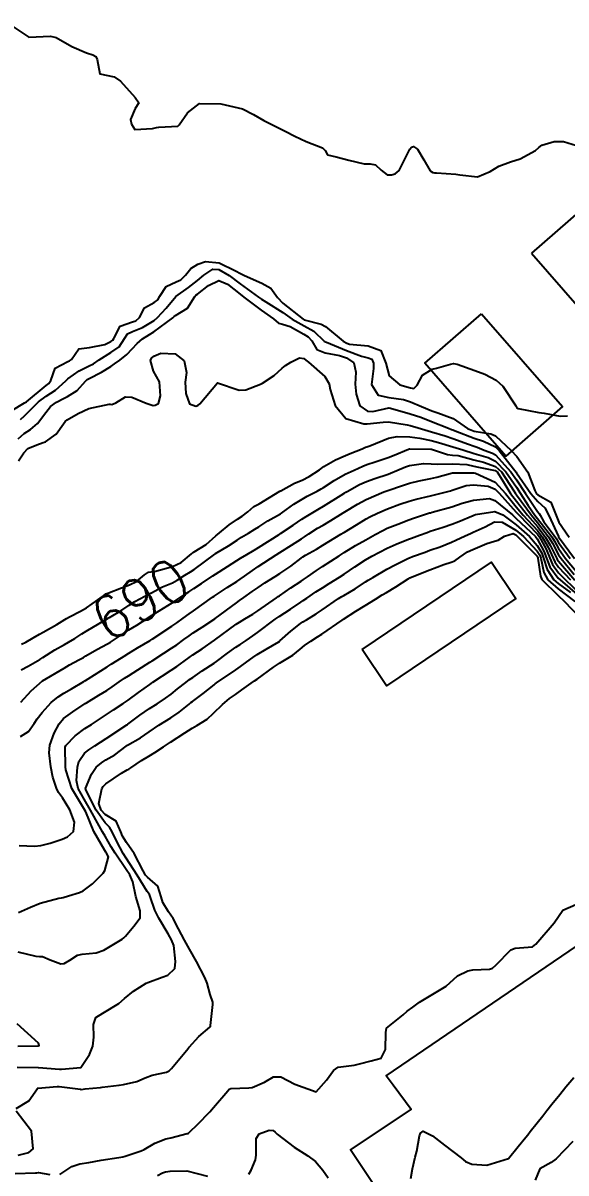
# Model space of a CAD drawing. Header units: metres. Extents: x 298520 to 308411, y 7433745 to 7450750.
# Drawn here: x 300711.7 to 300762.4, y 7443958.8 to 7444066.1 of the extents above; entities that cross this region are included whole.
import ezdxf
from ezdxf.enums import TextEntityAlignment as Align

# ---------------------------------------------------------------- set-up
doc = ezdxf.new("R2010")
doc.units = ezdxf.units.M
doc.header["$LTSCALE"] = 10
for name, color, linetype in [('Cotas', 45, 'Continuous'), ('Curvas de Nivel 1m', 11, 'Continuous'), ('Curvas de Nivel 5m', 15, 'Continuous'), ('Edificações', 30, 'Continuous')]:
    doc.layers.add(name, color=color, linetype=linetype)
doc.styles.add('Style-STANDARD', font='STANDARD.shx')

msp = doc.modelspace()

# ---------------------------------------------------------------- linework, layer by layer
at = {"layer": 'Curvas de Nivel 1m', "flags": 128}
for points, elevation in [([(300710.26, 7444066.05), (300712.24, 7444064.73), (300714.24, 7444064.83), (300714.78, 7444064.69), (300716.23, 7444063.85), (300717.6, 7444063.28), (300718.22, 7444063.08), (300718.49, 7444062.93), (300718.61, 7444062.65), (300718.87, 7444061.32), (300720.2, 7444061.03), (300720.8, 7444060.62), (300722.17, 7444059.09), (300722.5, 7444058.6), (300722.16, 7444058.09), (300721.71, 7444057.05), (300721.81, 7444056.61), (300722.14, 7444056.13), (300723.76, 7444056.21), (300724.14, 7444056.3), (300724.38, 7444056.33), (300726.14, 7444056.44), (300726.21, 7444056.49), (300726.27, 7444056.56), (300727.04, 7444057.66), (300728.16, 7444058.54), (300730.16, 7444058.51), (300732.16, 7444058.04), (300733.21, 7444057.53), (300734.15, 7444056.96), (300735.15, 7444056.45), (300736.14, 7444055.97), (300737.07, 7444055.49), (300738.12, 7444055.01), (300739.65, 7444054.4), (300739.89, 7444054.17), (300740.11, 7444053.77), (300740.93, 7444053.56), (300742.1, 7444053.26), (300743.53, 7444052.93), (300744.1, 7444052.91), (300744.6, 7444052.84), (300745.13, 7444052.33), (300745.66, 7444051.9), (300746.09, 7444051.9), (300746.41, 7444052), (300746.79, 7444052.31), (300747.24, 7444053.17), (300747.78, 7444054.3), (300747.94, 7444054.48), (300748.12, 7444054.53), (300748.49, 7444054.29), (300749.1, 7444053.29), (300749.68, 7444052.28), (300749.93, 7444052.11), (300750.09, 7444052.07), (300750.29, 7444052.07), (300752.09, 7444051.96), (300752.45, 7444051.89), (300754.09, 7444051.71), (300755.3, 7444052.21), (300756.1, 7444052.71), (300757.19, 7444053.1), (300758.1, 7444053.38), (300759.51, 7444054.16), (300759.83, 7444054.44), (300760.12, 7444054.67), (300761.27, 7444055), (300762.13, 7444055), (300763.74, 7444054.49)], 684), ([(300711.47, 7444029.08), (300711.82, 7444029.41), (300713.14, 7444030.71), (300713.84, 7444031.26), (300714.73, 7444031.8), (300715.69, 7444032.68), (300715.77, 7444032.77), (300715.86, 7444032.86), (300716.93, 7444033.61), (300717.87, 7444034.07), (300718.26, 7444034.27), (300718.8, 7444034.65), (300719.89, 7444035.31), (300720.67, 7444035.85), (300721.17, 7444036.62), (300721.45, 7444037.07), (300721.91, 7444037.29), (300722.85, 7444037.67), (300723.92, 7444038.32), (300724.24, 7444038.59), (300725.04, 7444039.47), (300725.94, 7444040.56), (300727.12, 7444041.39), (300727.97, 7444042.03), (300728.57, 7444042.53), (300729.41, 7444043.09), (300729.98, 7444043.06), (300730.93, 7444042.5), (300731.97, 7444041.72), (300733.68, 7444040.47), (300733.95, 7444040.29), (300734.36, 7444040.05), (300735.93, 7444039.06), (300736.82, 7444038.43), (300737.92, 7444037.8), (300738.82, 7444037.32), (300739.81, 7444036.39), (300739.85, 7444036.34), (300739.9, 7444036.32), (300740, 7444036.29), (300741.89, 7444035.5), (300743.28, 7444034.97), (300743.89, 7444034.83), (300744.24, 7444034.7), (300744.39, 7444034.34), (300744.39, 7444033.83), (300744.21, 7444032.34), (300744.85, 7444031.34), (300745.84, 7444031.14), (300747.21, 7444030.93), (300747.84, 7444030.73), (300748.89, 7444030.29), (300749.83, 7444029.89), (300750.39, 7444029.71), (300751.82, 7444029.17), (300753.16, 7444028.24), (300753.8, 7444027.98), (300755.34, 7444027.75), (300755.8, 7444027.55), (300757.25, 7444026.19), (300757.78, 7444025.62), (300758.81, 7444024.17), (300759.45, 7444022.45), (300759.61, 7444022.16), (300759.73, 7444022.05), (300760.94, 7444021.36), (300761.45, 7444020.13), (300761.7, 7444019.52), (300762.67, 7444018.12)], 686), ([(300711.24, 7444027.29), (300711.8, 7444027.78), (300712.39, 7444028.13), (300713.05, 7444028.71), (300713.82, 7444029.74), (300714.25, 7444030.28), (300714.81, 7444030.69), (300715.48, 7444031.04), (300715.84, 7444031.23), (300716.73, 7444031.79), (300717.52, 7444032.66), (300717.69, 7444032.82), (300717.86, 7444032.91), (300719.02, 7444033.49), (300719.87, 7444034.03), (300720.24, 7444034.26), (300720.74, 7444034.62), (300721.37, 7444035.13), (300721.89, 7444035.67), (300722.33, 7444036.17), (300722.84, 7444036.6), (300723.5, 7444037), (300723.91, 7444037.25), (300725.67, 7444038.56), (300725.8, 7444038.69), (300725.93, 7444038.78), (300727.03, 7444039.46), (300727.72, 7444040.54), (300727.83, 7444040.66), (300727.96, 7444040.76), (300729, 7444041.56), (300729.97, 7444042.05), (300730.77, 7444041.69), (300731.96, 7444040.78), (300732.31, 7444040.49), (300733.93, 7444039.27), (300735.06, 7444038.45), (300735.53, 7444038.05), (300735.92, 7444037.96), (300736.61, 7444037.74), (300737.91, 7444037.04), (300738.3, 7444036.8), (300738.63, 7444036.41), (300739.11, 7444035.62), (300739.89, 7444035.28), (300741.22, 7444035.05), (300741.89, 7444034.82), (300742.57, 7444034.36), (300742.74, 7444033.49), (300742.7, 7444032.36), (300742.78, 7444031.43), (300743.11, 7444030.36), (300743.83, 7444029.85), (300744.35, 7444029.82), (300745.83, 7444030.16), (300746, 7444030.15), (300747.82, 7444029.61), (300748.83, 7444029.28), (300749.81, 7444028.9), (300751.39, 7444028.26), (300751.69, 7444028.14), (300751.8, 7444028.11), (300752.03, 7444028.01), (300753.79, 7444027.34), (300754.65, 7444027.07), (300755.79, 7444026.53), (300756.14, 7444026.2), (300757.48, 7444024.47), (300757.72, 7444024.18), (300757.76, 7444024.12), (300759.09, 7444022.17), (300759.73, 7444021.44), (300760.4, 7444020.83), (300760.77, 7444020.14), (300761.66, 7444018.16), (300761.68, 7444018.13), (300763.17, 7444016.11)], 687), ([(300711.27, 7444025.23), (300711.78, 7444025.97), (300712.14, 7444026.36), (300712.99, 7444026.72), (300713.58, 7444026.92), (300713.79, 7444027), (300714.79, 7444027.7), (300715.48, 7444028.68), (300715.61, 7444028.88), (300715.82, 7444029.05), (300716.85, 7444029.64), (300717.83, 7444030.09), (300719.72, 7444030.52), (300719.83, 7444030.51), (300719.97, 7444030.49), (300720.36, 7444030.62), (300721.26, 7444031.19), (300721.84, 7444031.15), (300723.17, 7444030.6), (300723.83, 7444030.38), (300724.01, 7444030.41), (300724.34, 7444030.58), (300724.53, 7444031.27), (300724.43, 7444032.58), (300723.87, 7444033.59), (300723.58, 7444034.59), (300723.68, 7444034.8), (300723.89, 7444034.98), (300724.56, 7444035.25), (300725.89, 7444035.21), (300726.73, 7444034.55), (300726.95, 7444033.46), (300726.81, 7444032.55), (300726.9, 7444031.5), (300727.22, 7444030.55), (300727.83, 7444030.32), (300727.99, 7444030.38), (300728.2, 7444030.53), (300729.85, 7444032.51), (300731.85, 7444031.81), (300732.48, 7444031.85), (300733.85, 7444032.38), (300734.05, 7444032.47), (300735.13, 7444033.19), (300735.87, 7444033.85), (300736.2, 7444034.11), (300736.68, 7444034.43), (300737.48, 7444034.83), (300737.89, 7444034.77), (300738.09, 7444034.62), (300738.34, 7444034.41), (300739.86, 7444033.09), (300740.25, 7444032.39), (300740.36, 7444031.88), (300740.82, 7444030.38), (300741.82, 7444029.18), (300743.49, 7444028.67), (300743.81, 7444028.66), (300745.31, 7444028.82), (300745.81, 7444028.85), (300747.53, 7444028.58), (300747.81, 7444028.51), (300748.56, 7444028.29), (300749.8, 7444027.94), (300751.08, 7444027.55), (300751.79, 7444027.31), (300753.25, 7444026.78), (300753.79, 7444026.59), (300754.06, 7444026.5), (300754.74, 7444026.22), (300755.52, 7444025.94), (300755.78, 7444025.77), (300757.21, 7444024.19), (300757.75, 7444023.46), (300758.6, 7444022.17), (300759.72, 7444020.5), (300759.86, 7444020.3), (300759.94, 7444020.16), (300760.3, 7444019.55), (300761.36, 7444018.13), (300761.48, 7444017.94), (300761.68, 7444017.6), (300762.76, 7444016.12)], 688), ([(300711.56, 7444008.13), (300711.96, 7444008.33), (300712.63, 7444008.72), (300713.23, 7444009.06), (300713.58, 7444009.24), (300714.84, 7444009.95), (300715.59, 7444010.42), (300715.75, 7444010.52), (300716.03, 7444010.68), (300717.05, 7444011.21), (300717.6, 7444011.51), (300719.19, 7444012.64), (300719.43, 7444012.82), (300719.62, 7444012.89), (300720.87, 7444013.37), (300721.63, 7444013.66), (300722.27, 7444013.97), (300723.02, 7444014.6), (300723.41, 7444014.83), (300723.65, 7444014.86), (300723.95, 7444014.89), (300725.65, 7444015.36), (300726.46, 7444015.75), (300727.4, 7444016.54), (300727.54, 7444016.67), (300727.67, 7444016.73), (300728.78, 7444017.42), (300729.69, 7444018.24), (300729.84, 7444018.36), (300730.02, 7444018.51), (300730.93, 7444019.26), (300731.7, 7444019.78), (300732.14, 7444020.05), (300732.66, 7444020.48), (300733.24, 7444020.96), (300733.72, 7444021.22), (300735.67, 7444022.38), (300735.73, 7444022.42), (300735.76, 7444022.44), (300737.04, 7444023.13), (300737.75, 7444023.42), (300738.41, 7444023.75), (300739.36, 7444024.4), (300739.77, 7444024.68), (300740.84, 7444025.31), (300741.78, 7444025.73), (300742.23, 7444025.92), (300743.34, 7444026.35), (300743.65, 7444026.49), (300743.78, 7444026.54), (300744.06, 7444026.62), (300745.79, 7444027.33), (300746.61, 7444027.5), (300747.79, 7444027.47), (300748.73, 7444027.35), (300749.79, 7444027.12), (300750.45, 7444026.93), (300751.79, 7444026.54), (300752.73, 7444026.24), (300753.78, 7444025.91), (300755.09, 7444025.53), (300755.77, 7444025.18), (300756.75, 7444024.19), (300757.74, 7444022.76), (300758.12, 7444022.18), (300758.84, 7444021.05), (300759.47, 7444020.16), (300759.71, 7444019.86), (300761.04, 7444018.14), (300761.29, 7444017.74), (300761.67, 7444017.06), (300762.33, 7444016.12), (300763.65, 7444014.54)], 689), ([(300711.46, 7443999.53), (300712.2, 7443999.99), (300712.72, 7444000.72), (300713.02, 7444001.17), (300713.48, 7444001.76), (300714.33, 7444002.7), (300714.96, 7444003.23), (300715.51, 7444003.56), (300716.22, 7444003.97), (300717.37, 7444004.66), (300717.47, 7444004.72), (300717.52, 7444004.75), (300717.78, 7444004.91), (300719.54, 7444006.03), (300719.91, 7444006.26), (300720.49, 7444006.62), (300721.14, 7444007.02), (300721.55, 7444007.28), (300722.38, 7444007.79), (300723.57, 7444008.47), (300723.64, 7444008.52), (300723.75, 7444008.59), (300725.59, 7444009.81), (300726.03, 7444010.12), (300726.64, 7444010.55), (300727.19, 7444010.95), (300727.6, 7444011.24), (300729.38, 7444012.51), (300729.52, 7444012.61), (300729.62, 7444012.67), (300730.73, 7444013.4), (300731.64, 7444013.97), (300731.94, 7444014.18), (300732.35, 7444014.48), (300733.11, 7444015.01), (300733.65, 7444015.36), (300735.31, 7444016.45), (300735.67, 7444016.68), (300736.74, 7444017.36), (300737.68, 7444017.96), (300737.96, 7444018.14), (300738.36, 7444018.41), (300739.16, 7444018.93), (300739.7, 7444019.24), (300740.43, 7444019.66), (300741.58, 7444020.37), (300741.71, 7444020.46), (300742.91, 7444021.17), (300743.73, 7444021.62), (300745.36, 7444022.33), (300745.63, 7444022.43), (300745.73, 7444022.45), (300747.12, 7444022.93), (300747.75, 7444023.14), (300748.67, 7444023.37), (300749.75, 7444023.58), (300750.32, 7444023.71), (300751.76, 7444024.11), (300751.89, 7444024.12), (300753.76, 7444024.1), (300753.91, 7444024.08), (300755.75, 7444023.23), (300756.71, 7444022.19), (300757.72, 7444020.93), (300758.38, 7444020.17), (300759.69, 7444018.74), (300760.14, 7444018.15), (300760.7, 7444017.17), (300761.17, 7444016.14), (300761.32, 7444015.8), (300761.65, 7444015.32), (300762.78, 7444014.12)], 692), ([(300711.49, 7444002.73), (300712.45, 7444003.78), (300713.52, 7444004.71), (300715.54, 7444005.89), (300716.02, 7444006.19), (300716.89, 7444006.67), (300717.32, 7444006.89), (300717.55, 7444007.03), (300718.57, 7444007.63), (300719.57, 7444008.16), (300719.86, 7444008.33), (300720.31, 7444008.62), (300721.06, 7444009.13), (300721.58, 7444009.45), (300722.3, 7444009.89), (300723.36, 7444010.59), (300723.5, 7444010.69), (300723.59, 7444010.74), (300724, 7444010.98), (300725.61, 7444011.97), (300725.96, 7444012.21), (300726.45, 7444012.55), (300727.15, 7444013.01), (300727.62, 7444013.31), (300728.36, 7444013.8), (300729.4, 7444014.51), (300729.64, 7444014.67), (300730.78, 7444015.37), (300731.66, 7444015.92), (300732, 7444016.14), (300732.57, 7444016.48), (300733.25, 7444016.89), (300733.67, 7444017.14), (300735.58, 7444018.34), (300735.68, 7444018.41), (300735.7, 7444018.42), (300735.73, 7444018.44), (300736.89, 7444019.23), (300737.7, 7444019.77), (300738.1, 7444020.02), (300738.74, 7444020.41), (300739.35, 7444020.77), (300739.72, 7444020.99), (300741.38, 7444022.02), (300741.73, 7444022.24), (300741.81, 7444022.29), (300741.94, 7444022.37), (300743.08, 7444023.02), (300743.75, 7444023.31), (300744.51, 7444023.58), (300745.76, 7444023.98), (300746, 7444024.07), (300746.57, 7444024.31), (300747.4, 7444024.67), (300747.77, 7444024.78), (300749.07, 7444024.99), (300749.77, 7444024.95), (300750.4, 7444024.9), (300751.77, 7444024.93), (300753.12, 7444024.88), (300753.77, 7444024.74), (300754.19, 7444024.64), (300755.76, 7444024.33), (300755.93, 7444024.2), (300756.25, 7444023.7), (300757.2, 7444022.19), (300757.73, 7444021.47), (300758.77, 7444020.17), (300759.7, 7444019.1), (300760.43, 7444018.15), (300760.9, 7444017.36), (300761.5, 7444016.13), (300761.55, 7444016.02), (300761.66, 7444015.87), (300763.19, 7444014.11)], 691), ([(300711.34, 7443989.36), (300712.76, 7443989.3), (300713.34, 7443989.34), (300714.21, 7443989.56), (300715.35, 7443989.95), (300715.85, 7443990.17), (300716.4, 7443990.67), (300716.49, 7443991.54), (300716.06, 7443992.67), (300715.39, 7443993.79), (300715.01, 7443994.29), (300714.81, 7443994.69), (300714.46, 7443995.74), (300714.3, 7443996.7), (300714.14, 7443998), (300714.18, 7443998.7), (300714.61, 7443999.84), (300715.05, 7444000.69), (300715.48, 7444001.19), (300716.33, 7444001.83), (300717.49, 7444002.59), (300717.6, 7444002.66), (300718.78, 7444003.37), (300719.51, 7444003.82), (300720, 7444004.14), (300720.67, 7444004.62), (300721.17, 7444004.97), (300721.53, 7444005.19), (300722.4, 7444005.74), (300723.54, 7444006.45), (300723.75, 7444006.59), (300724.84, 7444007.28), (300725.56, 7444007.75), (300726.05, 7444008.08), (300726.71, 7444008.55), (300727.21, 7444008.91), (300727.58, 7444009.17), (300728.4, 7444009.72), (300729.59, 7444010.5), (300729.62, 7444010.52), (300731.61, 7444011.99), (300731.9, 7444012.19), (300732.31, 7444012.48), (300733.07, 7444013.03), (300733.63, 7444013.42), (300734.26, 7444013.84), (300735.21, 7444014.45), (300735.65, 7444014.72), (300736.67, 7444015.41), (300737.66, 7444016.15), (300737.81, 7444016.27), (300738.06, 7444016.42), (300739.07, 7444017), (300739.67, 7444017.37), (300741.34, 7444018.38), (300741.56, 7444018.5), (300741.69, 7444018.58), (300742.81, 7444019.25), (300743.7, 7444019.8), (300744.06, 7444019.99), (300744.77, 7444020.33), (300745.72, 7444020.74), (300746.86, 7444021.17), (300747.72, 7444021.46), (300748.37, 7444021.65), (300749.73, 7444021.97), (300750.96, 7444022.26), (300751.57, 7444022.42), (300751.74, 7444022.48), (300753.06, 7444022.92), (300753.74, 7444022.98), (300755.09, 7444022.87), (300755.74, 7444022.59), (300756.14, 7444022.2), (300757.72, 7444020.43), (300757.95, 7444020.18), (300759.69, 7444018.4), (300759.87, 7444018.16), (300760.51, 7444016.98), (300760.86, 7444016.14), (300761.09, 7444015.57), (300761.65, 7444014.78), (300762.32, 7444014.12), (300763.62, 7444012.89)], 693), ([(300711.27, 7443983.12), (300712.4, 7443983.59), (300713.28, 7443983.98), (300715.03, 7443984.43), (300715.28, 7443984.48), (300715.44, 7443984.52), (300715.94, 7443984.67), (300716.97, 7443984.98), (300717.29, 7443985.13), (300718.16, 7443985.79), (300719.04, 7443986.64), (300719.16, 7443986.78), (300719.31, 7443987.01), (300719.67, 7443988.29), (300719.49, 7443988.64), (300719.43, 7443988.73), (300719.34, 7443988.89), (300718.3, 7443990.65), (300717.54, 7443992.49), (300717.46, 7443992.66), (300717.38, 7443992.79), (300716.25, 7443994.67), (300715.69, 7443996.4), (300715.66, 7443996.68), (300715.62, 7443998.51), (300715.67, 7443998.68), (300716.56, 7443999.57), (300717.47, 7444000.26), (300718.08, 7444000.65), (300719.48, 7444001.57), (300720.12, 7444002), (300721.05, 7444002.61), (300721.32, 7444002.79), (300721.5, 7444002.92), (300722.47, 7444003.63), (300723.52, 7444004.38), (300723.64, 7444004.47), (300723.82, 7444004.59), (300725.53, 7444005.7), (300726.04, 7444006.05), (300726.72, 7444006.55), (300727.2, 7444006.89), (300727.55, 7444007.12), (300728.4, 7444007.69), (300729.57, 7444008.5), (300731.59, 7444009.98), (300731.89, 7444010.19), (300732.4, 7444010.48), (300733.15, 7444010.92), (300733.6, 7444011.23), (300735.34, 7444012.44), (300735.5, 7444012.56), (300735.62, 7444012.63), (300736.67, 7444013.38), (300737.64, 7444014.01), (300737.88, 7444014.17), (300738.24, 7444014.41), (300739.07, 7444014.99), (300739.65, 7444015.38), (300741.19, 7444016.38), (300741.67, 7444016.68), (300742.71, 7444017.32), (300743.68, 7444017.87), (300744.54, 7444018.34), (300745.28, 7444018.73), (300745.69, 7444018.93), (300746.68, 7444019.33), (300747.7, 7444019.72), (300748.13, 7444019.87), (300749.36, 7444020.28), (300749.63, 7444020.37), (300749.71, 7444020.39), (300749.86, 7444020.43), (300751.72, 7444020.94), (300752.68, 7444021.28), (300753.73, 7444021.57), (300755.22, 7444021.7), (300755.73, 7444021.51), (300757.36, 7444020.18), (300757.71, 7444019.86), (300759.53, 7444018.16), (300759.68, 7444017.95), (300760.31, 7444016.8), (300760.56, 7444016.15), (300760.85, 7444015.34), (300761.64, 7444014.27), (300761.81, 7444014.13), (300763.62, 7444012.58)], 694), ([(300711.15, 7443968.67), (300713.09, 7443968.66), (300713.15, 7443968.65), (300715.09, 7443968.5), (300715.27, 7443968.5), (300717.09, 7443968.66), (300717.88, 7443969.87), (300718.22, 7443970.65), (300718.31, 7443971.47), (300718.26, 7443972.65), (300718.48, 7443973.31), (300719.15, 7443973.72), (300720.64, 7443974.62), (300721.17, 7443975.08), (300721.99, 7443975.78), (300723.18, 7443976.52), (300723.34, 7443976.59), (300724.68, 7443977.07), (300725.19, 7443977.26), (300725.87, 7443977.88), (300725.92, 7443978.55), (300725.76, 7443980.02), (300725.56, 7443980.56), (300725.24, 7443981.12), (300724.37, 7443982.57), (300724, 7443983.31), (300723.57, 7443984.59), (300723.48, 7443984.78), (300723.29, 7443985.07), (300722.34, 7443986.6), (300721.33, 7443988.17), (300721.05, 7443988.61), (300720.44, 7443989.72), (300720.02, 7443990.63), (300719.77, 7443991.05), (300719.36, 7443991.46), (300718.51, 7443992.65), (300717.58, 7443994.48), (300717.53, 7443994.66), (300718.07, 7443996), (300718.53, 7443996.65), (300719, 7443997.07), (300719.43, 7443997.35), (300720.25, 7443997.82), (300721.32, 7443998.61), (300721.45, 7443998.7), (300722.65, 7443999.41), (300723.47, 7443999.96), (300724.36, 7444000.58), (300725.48, 7444001.26), (300726.26, 7444001.78), (300727.2, 7444002.54), (300727.36, 7444002.68), (300727.5, 7444002.79), (300728.5, 7444003.54), (300729.52, 7444004.35), (300729.62, 7444004.42), (300729.75, 7444004.52), (300731.54, 7444005.74), (300731.98, 7444006.05), (300732.57, 7444006.48), (300733.14, 7444006.88), (300733.55, 7444007.15), (300734.37, 7444007.65), (300735.57, 7444008.36), (300735.62, 7444008.39), (300735.67, 7444008.44), (300736.67, 7444009.34), (300737.59, 7444010.06), (300737.81, 7444010.2), (300738.16, 7444010.41), (300739.05, 7444010.95), (300739.6, 7444011.33), (300741.14, 7444012.38), (300741.43, 7444012.56), (300741.62, 7444012.67), (300742.69, 7444013.29), (300743.64, 7444013.93), (300743.89, 7444014.1), (300744.33, 7444014.34), (300745.65, 7444015.11), (300746.42, 7444015.54), (300747.66, 7444016.15), (300747.77, 7444016.19), (300748.05, 7444016.3), (300749.23, 7444016.72), (300749.67, 7444016.88), (300750.63, 7444017.22), (300751.68, 7444017.63), (300752.09, 7444017.83), (300752.95, 7444018.24), (300753.46, 7444018.46), (300753.69, 7444018.56), (300754.83, 7444019.08), (300755.7, 7444019.53), (300756.41, 7444019.49), (300757.69, 7444018.77), (300758.4, 7444018.17), (300759.67, 7444016.81), (300759.93, 7444016.42), (300760.01, 7444016.15), (300760.3, 7444014.8), (300760.67, 7444014.14), (300761.63, 7444013.28), (300763.18, 7444012.11)], 696), ([(300711.04, 7443964.84), (300712.22, 7443965.55), (300713.03, 7443966.71), (300713.05, 7443966.73), (300713.06, 7443966.73), (300714.87, 7443966.88), (300715.07, 7443966.87), (300716.79, 7443966.66), (300717.06, 7443966.62), (300717.11, 7443966.61), (300717.5, 7443966.66), (300718.91, 7443966.79), (300719.07, 7443966.81), (300720.67, 7443967.02), (300721.07, 7443967.07), (300722.32, 7443967.35), (300723.08, 7443967.69), (300723.73, 7443967.93), (300725.09, 7443968.23), (300725.32, 7443968.34), (300725.55, 7443968.56), (300727.11, 7443970.44), (300727.16, 7443970.5), (300727.19, 7443970.54), (300728.1, 7443971.56), (300729.14, 7443972.42), (300729.19, 7443972.47), (300729.19, 7443972.52), (300729.19, 7443972.56), (300729.42, 7443974.52), (300729.39, 7443974.74), (300729.17, 7443975.46), (300728.88, 7443976.52), (300728.67, 7443977.04), (300727.89, 7443978.53), (300727.22, 7443979.7), (300726.76, 7443980.54), (300726.21, 7443981.59), (300725.69, 7443982.56), (300725.27, 7443983.17), (300724.75, 7443984.04), (300724.59, 7443984.57), (300724.27, 7443985.56), (300723.3, 7443986.4), (300723.13, 7443986.59), (300722.9, 7443987), (300722.05, 7443988.6), (300721.34, 7443989.62), (300720.97, 7443990.23), (300720.83, 7443990.62), (300720.37, 7443991.63), (300719.37, 7443992.24), (300718.99, 7443992.64), (300718.77, 7443993.26), (300719.06, 7443994.64), (300719.18, 7443994.86), (300719.41, 7443995.11), (300720.89, 7443996.09), (300721.42, 7443996.4), (300721.55, 7443996.48), (300721.75, 7443996.61), (300722.75, 7443997.28), (300723.44, 7443997.69), (300724, 7443998.03), (300724.81, 7443998.57), (300725.46, 7443999), (300726.78, 7443999.86), (300727.47, 7444000.29), (300727.92, 7444000.54), (300728.88, 7444001.13), (300729.48, 7444001.68), (300730.31, 7444002.51), (300730.95, 7444003.05), (300731.51, 7444003.45), (300732.12, 7444003.88), (300732.97, 7444004.48), (300733.29, 7444004.71), (300733.53, 7444004.87), (300735.07, 7444005.98), (300735.54, 7444006.29), (300735.63, 7444006.35), (300735.78, 7444006.44), (300736.87, 7444007.11), (300737.56, 7444007.67), (300737.97, 7444008.01), (300738.55, 7444008.41), (300739.18, 7444008.8), (300739.58, 7444009.06), (300741.46, 7444010.37), (300741.59, 7444010.46), (300742.76, 7444011.2), (300743.61, 7444011.72), (300744.6, 7444012.34), (300745.22, 7444012.72), (300745.62, 7444012.96), (300746.47, 7444013.47), (300747.64, 7444014.22), (300747.7, 7444014.25), (300747.8, 7444014.3), (300749.09, 7444014.85), (300749.65, 7444015.07), (300750.95, 7444015.56), (300751.66, 7444015.77), (300752, 7444015.9), (300752.46, 7444016.24), (300753.17, 7444016.73), (300753.67, 7444016.97), (300754.97, 7444017.51), (300755.68, 7444017.72), (300756.04, 7444017.84), (300756.64, 7444018.19), (300757.43, 7444018.44), (300757.69, 7444018.32), (300757.85, 7444018.18), (300759.66, 7444016.33), (300759.73, 7444016.23), (300759.75, 7444016.16), (300759.97, 7444014.48), (300760.12, 7444014.15), (300761.62, 7444012.68), (300762.23, 7444012.12), (300763.6, 7444010.69)], 697), ([(300715.14, 7443958.68), (300716.23, 7443959.42), (300716.98, 7443959.68), (300717.83, 7443959.81), (300718.99, 7443960.02), (300720.64, 7443960.27), (300720.99, 7443960.33), (300721.21, 7443960.39), (300721.89, 7443960.6), (300722.71, 7443960.88), (300723, 7443961.02), (300723.99, 7443961.6), (300725.01, 7443962), (300725.48, 7443962.1), (300727.02, 7443962.49), (300727.06, 7443962.5), (300727.12, 7443962.54), (300728.1, 7443963.46), (300729.04, 7443964.43), (300729.12, 7443964.52), (300729.47, 7443964.94), (300730.82, 7443966.49), (300730.93, 7443966.62), (300731.07, 7443966.7), (300732.77, 7443966.77), (300733.07, 7443966.8), (300734.23, 7443967.3), (300735.08, 7443967.78), (300735.74, 7443967.78), (300737.07, 7443967.09), (300739.06, 7443966.4), (300740.01, 7443967.46), (300740.68, 7443968.38), (300741.1, 7443968.68), (300742.6, 7443968.86), (300743.1, 7443969), (300744.17, 7443969.27), (300745.1, 7443969.52), (300745.51, 7443970.32), (300745.54, 7443971.92), (300745.62, 7443972.32), (300747.16, 7443973.57), (300747.55, 7443973.91), (300748.07, 7443974.29), (300748.69, 7443974.76), (300749.17, 7443975.03), (300751.18, 7443976.25), (300752.23, 7443977.21), (300753.2, 7443977.67), (300753.68, 7443977.76), (300755.21, 7443977.82), (300755.5, 7443977.92), (300755.81, 7443978.2), (300757.23, 7443979.63), (300757.62, 7443979.79), (300759.23, 7443979.91), (300759.56, 7443980.16), (300761.25, 7443982.13), (300762.07, 7443983.33), (300763.28, 7443983.84)], 698), ([(300747.88, 7443958.29), (300748.05, 7443959.22), (300748.28, 7443960.29), (300748.43, 7443960.86), (300748.69, 7443962.28), (300748.77, 7443962.54), (300749.03, 7443962.73), (300749.89, 7443962.27), (300751.01, 7443961.41), (300752.59, 7443960.24), (300752.81, 7443960.05), (300752.99, 7443959.89), (300753.57, 7443959.64), (300754.99, 7443959.55), (300756.99, 7443960.18), (300757.89, 7443961.29), (300758.61, 7443962.16), (300758.79, 7443962.39), (300759.03, 7443962.69), (300759.68, 7443963.51), (300760.19, 7443964.15), (300760.57, 7443964.63), (300761.05, 7443965.23), (300761.78, 7443966.13), (300762.35, 7443966.84), (300763.09, 7443967.73)], 699), ([(300711.25, 7443960.47), (300712.24, 7443960.72), (300712.65, 7443961.06), (300712.47, 7443962.72), (300711.04, 7443964.58)], 697), ([(300732.75, 7443958.7), (300732.98, 7443959.09), (300733.39, 7443960.06), (300733.45, 7443960.47), (300733.45, 7443962.03), (300733.72, 7443962.46), (300734.66, 7443962.82), (300735.03, 7443962.77), (300735.21, 7443962.63), (300735.42, 7443962.44), (300737, 7443961.23), (300738.28, 7443960.41), (300738.99, 7443959.89), (300739.67, 7443959.08), (300740.18, 7443958.38)], 699), ([(300763.01, 7443961.75), (300761.46, 7443960.13), (300760.99, 7443959.79), (300759.93, 7443959.2), (300759.49, 7443958.15)], 699), ([(300710.97, 7443958.77), (300712.87, 7443958.82), (300712.97, 7443958.84), (300713.12, 7443958.86), (300714.2, 7443958.69)], 698), ([(300724.25, 7443958.58), (300724.71, 7443958.84), (300724.98, 7443958.93), (300725.41, 7443959), (300726.98, 7443959.01), (300728.91, 7443958.52)], 699)]:
    msp.add_lwpolyline(points, dxfattribs=dict(at, elevation=elevation))
at = {"layer": 'Curvas de Nivel 5m', "flags": 128}
for points, elevation in [([(300710.65, 7444029.92), (300711.83, 7444030.62), (300712.01, 7444030.73), (300713.85, 7444032.25), (300714.11, 7444032.44), (300714.28, 7444032.7), (300714.68, 7444033.88), (300715.88, 7444034.48), (300716.02, 7444034.54), (300716.21, 7444034.68), (300716.9, 7444035.66), (300717.89, 7444035.8), (300719.33, 7444036.07), (300719.9, 7444036.35), (300720.06, 7444036.47), (300720.15, 7444036.63), (300720.75, 7444037.78), (300721.92, 7444038.2), (300722.23, 7444038.29), (300722.55, 7444038.6), (300723.04, 7444039.5), (300723.94, 7444039.99), (300724.28, 7444040.25), (300724.47, 7444040.57), (300725.04, 7444041.49), (300725.97, 7444041.9), (300726.41, 7444042.11), (300726.86, 7444042.55), (300727.36, 7444043.17), (300727.99, 7444043.56), (300728.71, 7444043.81), (300729.99, 7444043.7), (300731.53, 7444042.94), (300731.98, 7444042.68), (300732.35, 7444042.49), (300733.97, 7444041.8), (300734.83, 7444041.33), (300735.43, 7444040.45), (300735.94, 7444039.91), (300737.84, 7444038.42), (300737.92, 7444038.38), (300739.5, 7444037.98), (300739.92, 7444037.75), (300741.56, 7444036.37), (300741.9, 7444036.19), (300742.16, 7444036.11), (300743.9, 7444035.96), (300745.08, 7444035.52), (300745.56, 7444034.32), (300745.87, 7444033.14), (300746.85, 7444032.31), (300747.85, 7444032.02), (300748.16, 7444031.98), (300748.46, 7444032.29), (300748.96, 7444033.2), (300749.88, 7444033.78), (300750.27, 7444033.88), (300751.59, 7444034.25), (300751.88, 7444034.3), (300752.22, 7444034.25), (300753.87, 7444033.64), (300754.78, 7444033.3), (300755.86, 7444032.74), (300756.46, 7444032.19), (300757.67, 7444030.35), (300757.77, 7444030.18), (300757.83, 7444030.12), (300757.91, 7444030.1), (300759.83, 7444029.73), (300760.32, 7444029.66), (300761.82, 7444029.4), (300762.52, 7444029.43)], 685), ([(300711.53, 7444005.72), (300712.18, 7444006.08), (300713.27, 7444006.71), (300713.44, 7444006.81), (300713.55, 7444006.88), (300714.66, 7444007.59), (300715.56, 7444008.09), (300715.94, 7444008.3), (300716.53, 7444008.67), (300717.17, 7444009.08), (300717.58, 7444009.33), (300719.34, 7444010.38), (300719.59, 7444010.53), (300719.65, 7444010.57), (300719.76, 7444010.63), (300720.91, 7444011.3), (300721.6, 7444011.76), (300722.11, 7444012.1), (300723.07, 7444012.6), (300723.43, 7444012.77), (300723.62, 7444012.88), (300724.71, 7444013.49), (300725.63, 7444013.86), (300726.09, 7444014.1), (300726.79, 7444014.55), (300727.32, 7444014.87), (300727.65, 7444015.09), (300729.59, 7444016.51), (300729.63, 7444016.55), (300729.66, 7444016.57), (300730.88, 7444017.29), (300731.68, 7444017.84), (300732.07, 7444018.1), (300732.72, 7444018.48), (300733.32, 7444018.84), (300733.69, 7444019.08), (300734.54, 7444019.62), (300735.71, 7444020.28), (300735.81, 7444020.34), (300735.95, 7444020.44), (300736.97, 7444021.17), (300737.73, 7444021.64), (300738.22, 7444021.92), (300739.14, 7444022.41), (300739.53, 7444022.61), (300739.74, 7444022.75), (300740.73, 7444023.39), (300741.76, 7444023.97), (300742.02, 7444024.1), (300742.58, 7444024.36), (300743.39, 7444024.73), (300743.77, 7444024.87), (300744.56, 7444025.12), (300745.78, 7444025.54), (300746.34, 7444025.75), (300747.66, 7444026.3), (300747.75, 7444026.33), (300747.78, 7444026.34), (300749.75, 7444026.32), (300749.78, 7444026.31), (300749.81, 7444026.3), (300749.89, 7444026.28), (300751.32, 7444025.8), (300751.78, 7444025.76), (300752.31, 7444025.71), (300753.77, 7444025.32), (300754.65, 7444025.09), (300755.77, 7444024.7), (300756.33, 7444024.19), (300757.49, 7444022.43), (300757.65, 7444022.18), (300757.73, 7444022.06), (300759.13, 7444020.17), (300759.7, 7444019.47), (300760.73, 7444018.14), (300761.09, 7444017.55), (300761.67, 7444016.47), (300761.9, 7444016.13), (300763.14, 7444014.62)], 690), ([(300711.22, 7443979.43), (300712.9, 7443979.03), (300713.22, 7443979), (300713.51, 7443979), (300714.22, 7443978.69), (300715.21, 7443978.32), (300715.54, 7443978.35), (300716.05, 7443978.67), (300716.76, 7443979.12), (300717.22, 7443979.23), (300718.51, 7443979.35), (300719.22, 7443979.58), (300720.95, 7443980.61), (300721.1, 7443980.74), (300721.24, 7443980.89), (300722.04, 7443981.82), (300722.61, 7443982.6), (300722.61, 7443983.26), (300722.23, 7443984.6), (300721.93, 7443985.98), (300721.65, 7443986.61), (300721.31, 7443987.13), (300720.3, 7443988.63), (300719.93, 7443989.23), (300719.35, 7443990.21), (300719.11, 7443990.64), (300718.81, 7443991.19), (300718, 7443992.65), (300717.39, 7443993.69), (300716.85, 7443994.67), (300716.67, 7443995.41), (300716.76, 7443996.67), (300716.9, 7443997.2), (300717.44, 7443997.95), (300717.83, 7443998.27), (300718.4, 7443998.65), (300719.46, 7443999.33), (300721.38, 7444000.61), (300721.43, 7444000.65), (300721.47, 7444000.68), (300722.58, 7444001.5), (300723.49, 7444002.12), (300724.21, 7444002.58), (300724.98, 7444003.09), (300725.51, 7444003.46), (300726.12, 7444003.95), (300726.88, 7444004.55), (300727.24, 7444004.82), (300727.53, 7444005.03), (300728.42, 7444005.65), (300729.54, 7444006.37), (300729.75, 7444006.52), (300730.78, 7444007.28), (300731.56, 7444007.84), (300731.95, 7444008.1), (300732.51, 7444008.48), (300733.15, 7444008.9), (300733.58, 7444009.21), (300735.23, 7444010.45), (300735.6, 7444010.71), (300736.64, 7444011.4), (300737.61, 7444012.04), (300737.84, 7444012.19), (300738.17, 7444012.41), (300739.03, 7444013), (300739.63, 7444013.37), (300740.26, 7444013.77), (300741.22, 7444014.38), (300741.65, 7444014.66), (300742.67, 7444015.35), (300743.66, 7444015.99), (300744.24, 7444016.34), (300745.67, 7444017.08), (300746.53, 7444017.46), (300747.68, 7444017.91), (300747.96, 7444018.01), (300748.7, 7444018.29), (300749.42, 7444018.55), (300749.69, 7444018.65), (300750.9, 7444019.05), (300751.7, 7444019.32), (300752.37, 7444019.58), (300753.71, 7444020.14), (300753.77, 7444020.17), (300753.93, 7444020.23), (300755.72, 7444020.51), (300756.46, 7444020.19), (300757.7, 7444019.27), (300758.96, 7444018.17), (300759.67, 7444017.34), (300760.12, 7444016.61), (300760.28, 7444016.15), (300760.6, 7444015.09), (300761.24, 7444014.14), (300761.64, 7444013.79), (300762.8, 7444012.94)], 695), ([(300711.21, 7443970.63), (300713.11, 7443970.68), (300713.19, 7443970.71), (300713.12, 7443970.92), (300711.14, 7443972.73)], 695)]:
    msp.add_lwpolyline(points, dxfattribs=dict(at, elevation=elevation))
at = {"layer": 'Edificações'}
for points in [[(300759.16, 7444044.58), (300768.1, 7444034.33), (300791.6, 7444054.81), (300782.66, 7444065.07)], [(300754.48, 7444038.94), (300762.03, 7444030.28), (300756.75, 7444025.67), (300749.19, 7444034.34)], [(300743.33, 7444007.63), (300755.42, 7444015.76), (300757.69, 7444012.38), (300745.61, 7444004.25)]]:
    msp.add_lwpolyline(points, close=True, dxfattribs=at)
msp.add_lwpolyline([(300747.87, 7443952.51), (300742.25, 7443960.97), (300747.92, 7443964.74), (300746.25, 7443967), (300745.57, 7443967.87), (300775.46, 7443988.2), (300789.35, 7443968.23), (300792.12, 7443970.16), (300803.84, 7443952.77)], dxfattribs=at)

# ---------------------------------------------------------------- texts
at = {"layer": 'Cotas', "style": 'Style-STANDARD'}
msp.add_text('690', height=4, rotation=30.9652, dxfattribs=at).set_placement((300722.62, 7444012.31, 690), align=Align.MIDDLE_CENTER)

doc.saveas('drawing.dxf')
